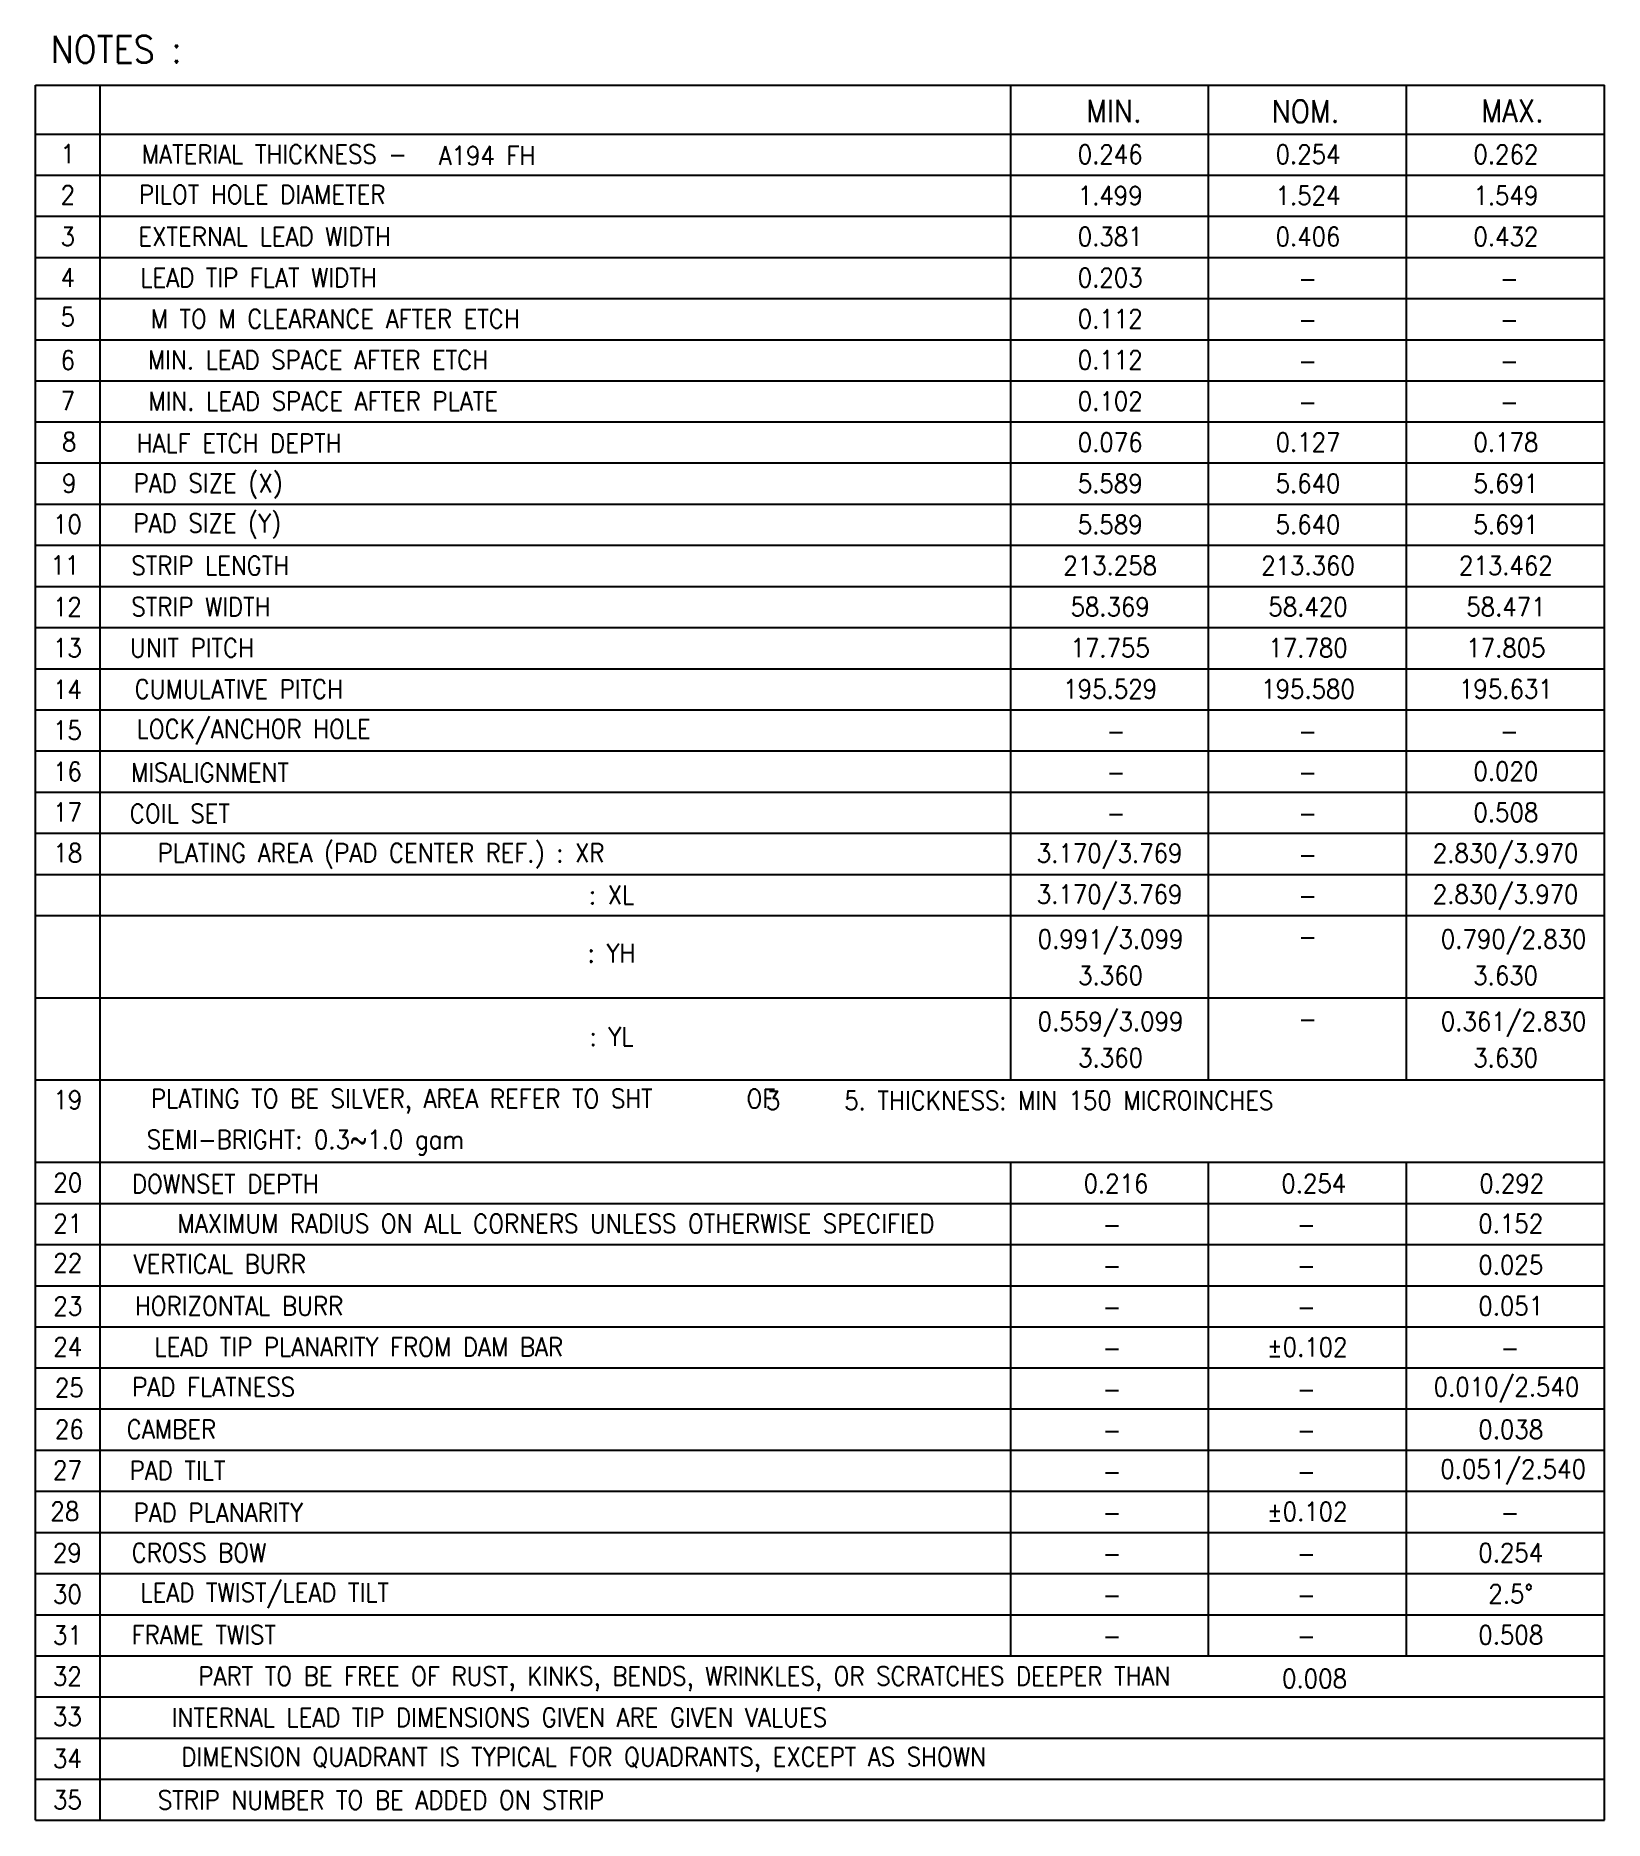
# Model space of a CAD drawing. Extents: x 3.29 to 4.57, y -1.32 to 0.14.
import ezdxf
from ezdxf.enums import TextEntityAlignment as Align

# ---------------------------------------------------------------- set-up
doc = ezdxf.new("R2010")
doc.units = 0
doc.header["$MEASUREMENT"] = 0
doc.layers.add('4', color=7, linetype='Continuous')
doc.layers.add('5', color=7, linetype='Continuous')
doc.styles.add('ROMANS', font='romans', dxfattribs={"height": 2.5})

msp = doc.modelspace()

# ---------------------------------------------------------------- linework, layer by layer
at = {"layer": '5', "color": 7}
for p, q in [((3.2893, -1.3155), (3.2893, 0.0972)), ((3.2893, 0.0972), (4.5667, 0.0972)), ((4.0833, -0.7127), (4.0833, 0.0972)), ((4.2444, -0.7127), (4.2444, 0.0972)), ((4.4055, -0.7127), (4.4055, 0.0972)), ((4.5667, -1.3155), (4.5667, 0.0972)), ((4.0833, -1.1815), (4.0833, -0.7797)), ((4.2444, -1.1815), (4.2444, -0.7797)), ((4.4055, -1.1815), (4.4055, -0.7797)), ((3.2893, -1.3155), (4.5667, -1.3155))]:
    msp.add_line(p, q, dxfattribs=at)
at = {"layer": '5', "color": 3}
for p, q in [((3.3419, -1.3155), (3.3419, 0.0972)), ((3.2893, 0.0574), (4.5667, 0.0574)), ((3.2893, 0.024), (4.5667, 0.024)), ((3.2893, -0.0095), (4.5667, -0.0095)), ((3.2893, -0.043), (4.5667, -0.043)), ((3.2893, -0.0765), (4.5667, -0.0765)), ((3.2893, -0.11), (4.5667, -0.11)), ((3.2893, -0.1435), (4.5667, -0.1435)), ((3.2893, -0.177), (4.5667, -0.177)), ((3.2893, -0.2104), (4.5667, -0.2104)), ((3.2893, -0.2439), (4.5667, -0.2439)), ((3.2893, -0.2774), (4.5667, -0.2774)), ((3.2893, -0.3109), (4.5667, -0.3109)), ((3.2893, -0.3444), (4.5667, -0.3444)), ((3.2893, -0.3779), (4.5667, -0.3779)), ((3.2893, -0.4114), (4.5667, -0.4114)), ((3.2893, -0.4448), (4.5667, -0.4448)), ((3.2893, -0.4783), (4.5667, -0.4783)), ((3.2893, -0.5118), (4.5667, -0.5118)), ((3.2893, -0.5453), (4.5667, -0.5453)), ((3.2893, -0.5788), (4.5667, -0.5788)), ((3.2893, -0.6458), (4.5667, -0.6458)), ((3.2893, -0.7127), (4.5667, -0.7127)), ((3.2893, -0.7797), (4.5667, -0.7797)), ((3.2893, -0.8132), (4.5667, -0.8132)), ((3.2893, -0.8467), (4.5667, -0.8467)), ((3.2893, -0.8802), (4.5667, -0.8802)), ((3.2893, -0.9137), (4.5667, -0.9137)), ((3.2893, -0.9471), (4.5667, -0.9471)), ((3.2893, -0.9806), (4.5667, -0.9806)), ((3.2893, -1.0141), (4.5667, -1.0141)), ((3.2893, -1.0476), (4.5667, -1.0476)), ((3.2893, -1.0811), (4.5667, -1.0811)), ((3.2893, -1.1146), (4.5667, -1.1146)), ((3.2893, -1.1481), (4.5667, -1.1481)), ((3.2893, -1.1815), (4.5667, -1.1815)), ((3.2893, -1.215), (4.5667, -1.215)), ((3.2893, -1.2485), (4.5667, -1.2485)), ((3.2893, -1.282), (4.5667, -1.282))]:
    msp.add_line(p, q, dxfattribs=at)

# ---------------------------------------------------------------- texts
at = {"layer": '4', "color": 3, "style": 'ROMANS', "width": 0.9}
for s, height, p in [('3.170/3.769', 0.015221, (4.1638, -0.5291)), ('2.830/3.970', 0.015221, (4.4863, -0.5291)), ('3.170/3.769', 0.015221, (4.1638, -0.5626)), ('2.830/3.970', 0.015221, (4.4863, -0.5626)), ('0.991/3.099', 0.015221, (4.1646, -0.5991)), ('0.790/2.830', 0.015221, (4.4928, -0.5991)), ('3.360', 0.01522, (4.1646, -0.6277)), ('3.630', 0.01522, (4.4863, -0.6277)), ('0.559/3.099', 0.015221, (4.1646, -0.6661)), ('0.361/2.830', 0.015221, (4.4928, -0.6661)), ('3.360', 0.01522, (4.1646, -0.6946)), ('3.630', 0.01522, (4.4863, -0.6946)), ('26', 0.01522, (3.3167, -0.9971)), ('CAMBER', 0.01522, (3.3998, -0.9971)), ('0.038', 0.01522, (4.4905, -0.9972))]:
    msp.add_text(s, height=height, dxfattribs=at).set_placement(p, align=Align.MIDDLE)
at = {"layer": '5', "color": 7, "style": 'ROMANS', "width": 0.9}
for s, height, p in [('NOTES :', 0.02218, (3.3549, 0.1264)), ('MIN.', 0.01827, (4.1674, 0.0762)), ('NOM.', 0.01827, (4.3234, 0.076)), ('MAX.', 0.01827, (4.492, 0.0763))]:
    msp.add_text(s, height=height, dxfattribs=at).set_placement(p, align=Align.MIDDLE)
at = {"layer": '5', "color": 3, "style": 'ROMANS', "width": 0.9}
for s, height, p in [('1', 0.0152, (3.3155, 0.0413)), ('MATERIAL THICKNESS - ', 0.015221, (3.4884, 0.041)), ('A194 FH', 0.01522, (3.6568, 0.0399)), ('0.246', 0.01522, (4.1643, 0.0409)), ('0.254', 0.01522, (4.3254, 0.0409)), ('0.262', 0.01522, (4.4865, 0.0409)), ('2', 0.0152, (3.3155, 0.0078)), ('PILOT HOLE DIAMETER', 0.015221, (3.4737, 0.0082)), ('1.499', 0.01522, (4.1643, 0.0074)), ('1.524', 0.01522, (4.3254, 0.0074)), ('1.549', 0.01522, (4.4865, 0.0074)), ('3', 0.0152, (3.3155, -0.026)), ('EXTERNAL LEAD WIDTH', 0.015221, (3.4757, -0.026)), ('0.381', 0.01522, (4.1643, -0.0261)), ('0.406', 0.01522, (4.3254, -0.0261)), ('0.432', 0.01522, (4.4865, -0.0261)), ('4', 0.0152, (3.3155, -0.0594)), ('LEAD TIP FLAT WIDTH', 0.015221, (3.4707, -0.0595)), ('0.203', 0.01522, (4.1643, -0.0595)), ('-', 0.0152, (4.3251, -0.0603)), ('-', 0.0152, (4.4892, -0.0603)), ('5', 0.0152, (3.3155, -0.0914)), ('M TO M CLEARANCE AFTER ETCH', 0.015221, (3.5332, -0.093)), ('0.112', 0.01522, (4.1643, -0.093)), ('-', 0.0152, (4.3251, -0.0937)), ('-', 0.0152, (4.4892, -0.0937)), ('6', 0.0152, (3.3155, -0.1266)), ('MIN. LEAD SPACE AFTER ETCH', 0.015221, (3.5192, -0.1265)), ('0.112', 0.01522, (4.1643, -0.1265)), ('-', 0.0152, (4.3251, -0.1272)), ('-', 0.0152, (4.4892, -0.1272)), ('7', 0.0152, (3.3155, -0.1599)), ('MIN. LEAD SPACE AFTER PLATE', 0.015221, (3.5234, -0.16)), ('0.102', 0.01522, (4.1643, -0.16)), ('-', 0.0152, (4.3251, -0.1607)), ('-', 0.0152, (4.4892, -0.1607)), ('8', 0.0152, (3.3167, -0.1931)), ('HALF ETCH DEPTH', 0.015221, (3.4549, -0.1943)), ('0.076', 0.01522, (4.1643, -0.1935)), ('0.127', 0.01522, (4.3254, -0.1935)), ('0.178', 0.01522, (4.4865, -0.1935)), ('PAD SIZE (X)', 0.015221, (3.4298, -0.2278)), ('9', 0.0152, (3.3167, -0.2269)), ('5.589', 0.01522, (4.1643, -0.227)), ('5.640', 0.01522, (4.3254, -0.227)), ('5.691', 0.01522, (4.4865, -0.227)), ('10', 0.01522, (3.3152, -0.2602)), ('PAD SIZE (Y)', 0.015221, (3.4291, -0.2604)), ('5.589', 0.01522, (4.1643, -0.2605)), ('5.640', 0.01522, (4.3254, -0.2605)), ('5.691', 0.01522, (4.4865, -0.2605)), ('11', 0.01522, (3.3131, -0.2937)), ('STRIP LENGTH', 0.015221, (3.4315, -0.2939)), ('213.258', 0.01522, (4.1643, -0.2939)), ('213.360', 0.01522, (4.3254, -0.2939)), ('213.462', 0.01522, (4.4865, -0.2939)), ('12', 0.01522, (3.3152, -0.3274)), ('STRIP WIDTH', 0.015221, (3.4239, -0.3274)), ('58.369', 0.01522, (4.1643, -0.3274)), ('58.420', 0.01522, (4.3254, -0.3274)), ('58.471', 0.01522, (4.4865, -0.3274)), ('13', 0.01522, (3.3152, -0.3609)), ('UNIT PITCH', 0.01522, (3.4166, -0.3609)), ('17.755', 0.01522, (4.1643, -0.3609)), ('17.780', 0.01522, (4.3254, -0.3609)), ('17.805', 0.01522, (4.4865, -0.3609)), ('14', 0.01522, (3.3152, -0.3947)), ('CUMULATIVE PITCH', 0.015221, (3.4547, -0.3945)), ('195.529', 0.01522, (4.1643, -0.3944)), ('195.580', 0.01522, (4.3254, -0.3944)), ('195.631', 0.01522, (4.4865, -0.3944)), ('15', 0.01522, (3.3152, -0.428)), ('LOCK/ANCHOR HOLE', 0.015221, (3.4668, -0.428)), ('-', 0.0152, (4.169, -0.4286)), ('-', 0.0152, (4.3251, -0.4286)), ('-', 0.0152, (4.4892, -0.4286)), ('16', 0.01522, (3.3152, -0.4615)), ('MISALIGNMENT', 0.015221, (3.4312, -0.4624)), ('-', 0.0152, (4.169, -0.4621)), ('-', 0.0152, (4.3251, -0.4621)), ('0.020', 0.01522, (4.4865, -0.4614)), ('17', 0.01522, (3.3152, -0.4946)), ('COIL SET', 0.01522, (3.4067, -0.4958)), ('0.508', 0.01522, (4.4865, -0.4949)), ('-', 0.0152, (4.169, -0.4956)), ('-', 0.0152, (4.3251, -0.4956)), ('18', 0.01522, (3.3155, -0.5279)), ('PLATING AREA (PAD CENTER REF.) : XR', 0.015221, (3.5705, -0.5289)), ('-', 0.0152, (4.3251, -0.5291)), (': XL', 0.01522, (3.7582, -0.5621)), ('-', 0.0152, (4.3251, -0.5626)), (': YH', 0.01522, (3.7582, -0.6094)), ('-', 0.0152, (4.3251, -0.596)), ('-', 0.0152, (4.3251, -0.663)), (': YL', 0.01522, (3.7582, -0.6774)), ('19', 0.01522, (3.3155, -0.7289)), ('PLATING TO BE SILVER, AREA REFER TO SHT    OF', 0.015221, (3.6374, -0.7302)), ('3     5. THICKNESS: MIN 150 MICROINCHES', 0.015221, (4.0905, -0.7294)), (' SEMI-BRIGHT: 0.3~1.0 gam', 0.015221, (3.5042, -0.7637)), ('20', 0.01522, (3.3155, -0.7962)), ('DOWNSET DEPTH', 0.015221, (3.4437, -0.7973)), ('0.216', 0.01522, (4.169, -0.797)), ('0.254', 0.01522, (4.3301, -0.797)), ('0.292', 0.01522, (4.4913, -0.797)), ('21', 0.01522, (3.3155, -0.8296)), ('MAXIMUM RADIUS ON ALL CORNERS UNLESS OTHERWISE SPECIFIED', 0.015221, (3.713, -0.8297)), ('0.152', 0.01522, (4.4905, -0.8297)), ('-', 0.0152, (4.1657, -0.8304)), ('-', 0.0152, (4.3241, -0.8304)), ('22', 0.01522, (3.3155, -0.8615)), ('VERTICAL BURR', 0.015221, (3.4392, -0.8625)), ('0.025', 0.01522, (4.4905, -0.8632)), ('-', 0.0152, (4.1657, -0.8639)), ('-', 0.0152, (4.3241, -0.8639)), ('23', 0.01522, (3.3155, -0.8968)), ('HORIZONTAL BURR', 0.015221, (3.4549, -0.8967)), ('-', 0.0152, (4.1657, -0.8974)), ('-', 0.0152, (4.3241, -0.8974)), ('0.051', 0.01522, (4.4905, -0.8967)), ('24', 0.01522, (3.3155, -0.93)), ('LEAD TIP PLANARITY FROM DAM BAR', 0.015221, (3.5523, -0.9301)), ('%%p0.102', 0.01522, (4.3247, -0.9302)), ('-', 0.0152, (4.1657, -0.9309)), ('-', 0.0152, (4.4899, -0.9309)), ('25', 0.01522, (3.3167, -0.9632)), ('PAD FLATNESS', 0.015221, (3.4342, -0.9626)), ('0.010/2.540', 0.015221, (4.487, -0.9637)), ('-', 0.0152, (4.1657, -0.9644)), ('-', 0.0152, (4.3241, -0.9644)), ('-', 0.0152, (4.1657, -0.9979)), ('-', 0.0152, (4.3241, -0.9979)), ('27', 0.01522, (3.3152, -1.0304)), ('PAD TILT', 0.01522, (3.4048, -1.0306)), (' 0.051/2.540', 0.015221, (4.4877, -1.0306)), ('-', 0.0152, (4.1657, -1.0314)), ('-', 0.0152, (4.3241, -1.0314)), ('28', 0.01522, (3.3131, -1.0639)), ('PAD PLANARITY', 0.015221, (3.438, -1.065)), ('%%p0.102', 0.01522, (4.3247, -1.0641)), ('-', 0.0152, (4.1657, -1.0648)), ('-', 0.0152, (4.4899, -1.0648)), ('29', 0.01522, (3.3152, -1.0976)), ('CROSS BOW', 0.01522, (3.4223, -1.0976)), ('-', 0.0152, (4.1657, -1.0983)), ('-', 0.0152, (4.3241, -1.0983)), ('0.254', 0.01522, (4.4905, -1.0976)), ('30', 0.01522, (3.3152, -1.1314)), ('LEAD TWIST/LEAD TILT', 0.015221, (3.4758, -1.1311)), ('-', 0.0152, (4.1657, -1.1318)), ('-', 0.0152, (4.3241, -1.1318)), ('2.5%%d', 0.01522, (4.4905, -1.1311)), ('31', 0.01522, (3.3152, -1.1647)), ('FRAME TWIST', 0.015221, (3.4262, -1.1645)), ('0.508', 0.01522, (4.4905, -1.1646)), ('-', 0.0152, (4.1657, -1.1653)), ('-', 0.0152, (4.3241, -1.1653)), ('32', 0.01522, (3.3152, -1.1982)), ('PART TO BE FREE OF RUST, KINKS, BENDS, WRINKLES, OR SCRATCHES DEEPER THAN', 0.015221, (3.8175, -1.2004)), ('0.008', 0.01522, (4.3307, -1.2001)), ('33', 0.01522, (3.3152, -1.231)), ('INTERNAL LEAD TIP DIMENSIONS GIVEN ARE GIVEN VALUES', 0.015221, (3.6669, -1.2317)), ('34', 0.01522, (3.3152, -1.2652)), ('DIMENSION QUADRANT IS TYPICAL FOR QUADRANTS, EXCEPT AS SHOWN', 0.015221, (3.7355, -1.2661)), ('35', 0.01522, (3.3152, -1.2987)), ('STRIP NUMBER TO BE ADDED ON STRIP', 0.015221, (3.5705, -1.299))]:
    msp.add_text(s, height=height, dxfattribs=at).set_placement(p, align=Align.MIDDLE)

doc.saveas('drawing.dxf')
